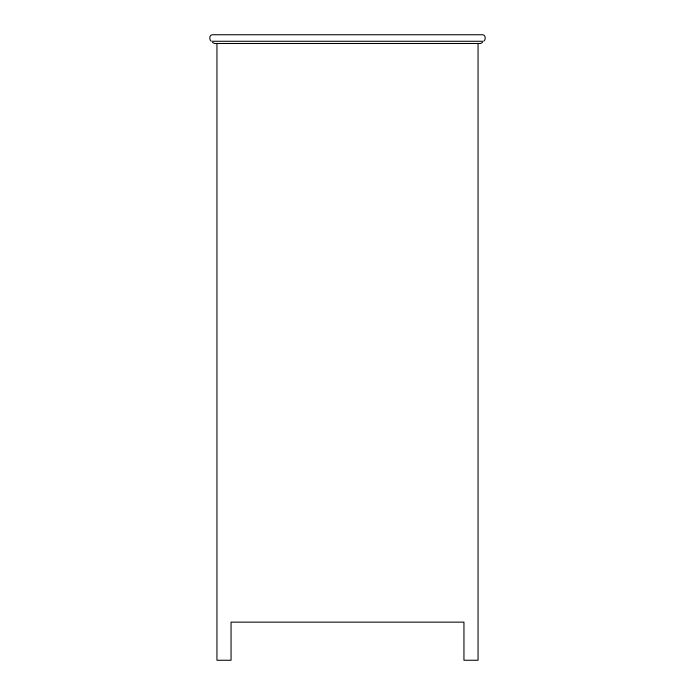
<?xml version="1.0" encoding="UTF-8"?>
<svg xmlns="http://www.w3.org/2000/svg" width="695" height="695" viewBox="0 0 695 695"><rect width="100%" height="100%" fill="white"/><g stroke="black" fill="none" stroke-linecap="round" stroke-linejoin="round"><path stroke-width="1.04" d="M482.504 42.386L480.584 43.498L214.416 43.498L212.496 42.386M483.911 41.109C485.892 39.65 485.718 34.941 482.799 34.75L212.201 34.75C209.282 34.941 209.108 39.65 211.089 41.109M212.201 41.274L482.799 41.274M478.056 43.498L478.056 660.25L463.947 660.25L463.947 622.138L231.053 622.138L231.053 660.25L216.944 660.25L216.944 43.498"/></g></svg>
